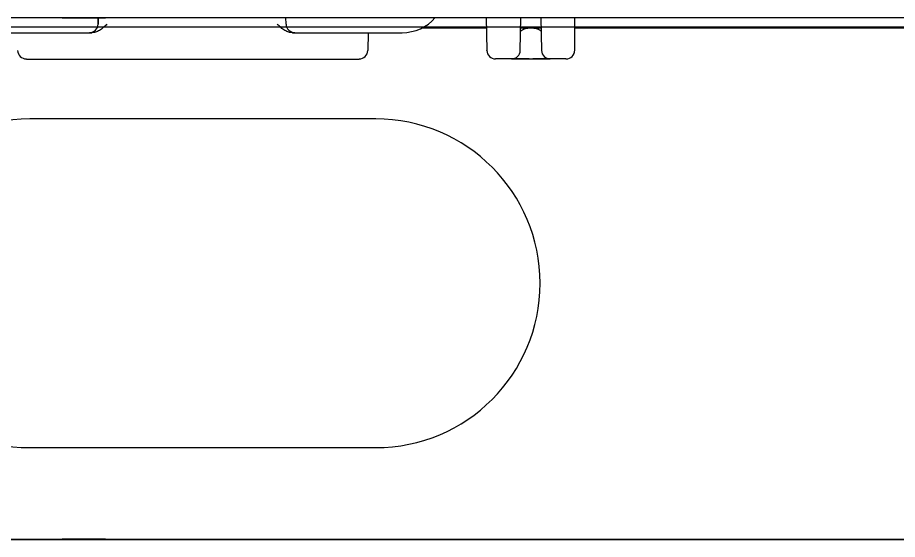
# Model space of a CAD drawing. Header units: millimetres. Extents: x -1589 to 88627, y 12943 to 76663.
# Drawn here: x 14380 to 15144, y 55913 to 56366 of the extents above; entities that cross this region are included whole.
import ezdxf

# ---------------------------------------------------------------- set-up
doc = ezdxf.new("R2010")
doc.units = ezdxf.units.MM
doc.header["$LTSCALE"] = 200
for name, color, linetype in [('6_ALL_SURFS', 7, 'Continuous'), ('7__ALL_ROUNDS', 7, 'Continuous'), ('ztemper', 7, 'Continuous')]:
    doc.layers.add(name, color=color, linetype=linetype)

# ---------------------------------------------------------------- blocks, each defined once
blk = doc.blocks.new('360 iPatch Cat6 24Port Panel')
at = {"color": 7, "linetype": 'Continuous', "lineweight": 25}
for p, q in [((108884.598, 33181.446), (108463.775, 33181.446)), ((108463.736, 33140.564), (108884.638, 33140.564)), ((108631.117, 33140.039), (108631.108, 33140.564)), ((108642.155, 33139.718), (108647.419, 33139.718)), ((108650.204, 33139.718), (108651.865, 33139.718)), ((108654.606, 33139.718), (108694.72, 33139.718)), ((108637.804, 33139.337), (108637.767, 33137.89)), ((108609.984, 33137.194), (108637.052, 33137.194)), ((108649.458, 33137.196), (108648.165, 33137.196)), ((108653.891, 33137.196), (108652.611, 33137.196))]:
    blk.add_line(p, q, dxfattribs=at)
for centre, start, end in [((108609.984, 33137.909), 181.49997, 269.99872), ((108637.052, 33137.909), 270.00128, 358.50003)]:
    blk.add_arc(centre, 0.714, start, end, dxfattribs=at)
at = {"layer": '6_ALL_SURFS', "color": 7, "linetype": 'Continuous', "lineweight": 25}
blk.add_line((108615.832, 33140.54), (108615.824, 33140.039), dxfattribs=at)
at = {"layer": '7__ALL_ROUNDS', "color": 7, "linetype": 'Continuous', "lineweight": 25}
for p, q in [((108616.327, 33181.47), (108612.994, 33181.47)), ((108612.994, 33140.54), (108616.327, 33140.54)), ((108615.824, 33140.039), (108615.832, 33140.54)), ((108631.117, 33140.039), (108631.108, 33140.564)), ((108647.404, 33140.564), (108647.45, 33137.898)), ((108650.172, 33137.898), (108650.218, 33140.564)), ((108651.85, 33140.564), (108651.896, 33137.898)), ((108654.606, 33137.91), (108654.606, 33140.564)), ((108606.377, 33139.337), (108615.312, 33139.337)), ((108631.63, 33139.337), (108640.564, 33139.337)), ((108647.45, 33137.898), (108647.45, 33137.904)), ((108650.887, 33137.196), (108648.165, 33137.196)), ((108649.464, 33137.198), (108651.182, 33137.199)), ((108651.182, 33137.199), (108652.605, 33137.198)), ((108653.891, 33137.196), (108651.182, 33137.196))]:
    blk.add_line(p, q, dxfattribs=at)
for centre, radius, start, end in [((108612.994, 33180.756), 0.714, 90, 97.88729), ((108616.327, 33180.756), 0.714, 82.11271, 90), ((108612.994, 33141.254), 0.714, 262.11271, 270), ((108616.327, 33141.254), 0.714, 270, 277.88729), ((108640.564, 33142.909), 3.572, 269.99993, 318.85803), ((108615.109, 33140.052), 0.714, 270, 359), ((108631.832, 33140.052), 0.714, 181, 270), ((108648.165, 33137.911), 0.714, 181, 270), ((108649.458, 33137.911), 0.714, 269.99995, 358.99732), ((108652.611, 33137.911), 0.714, 181, 270), ((108653.891, 33137.91), 0.714, 269.99913, 0), ((108653.888, 33137.91), 0.718, 342.7872, 359.95677)]:
    blk.add_arc(centre, radius, start, end, dxfattribs=at)
for points, start_tangent, end_tangent in [([(108616.537, 33140.033), (108616.234, 33139.746), (108615.925, 33139.52), (108615.612, 33139.382), (108615.312, 33139.337)], (-0.705771, -0.70844), (-1, 0.000155)), ([(108631.63, 33139.337), (108631.33, 33139.382), (108631.016, 33139.52), (108630.707, 33139.746), (108630.404, 33140.033)], (-1, -0.000154), (-0.705872, 0.70834)), ([(108650.198, 33139.414), (108650.236, 33139.484), (108650.344, 33139.568), (108650.51, 33139.649), (108650.71, 33139.705), (108650.851, 33139.723)], (0.017452, 0.999848), (0.998206, 0.059875)), ([(108651.217, 33139.723), (108651.359, 33139.705), (108651.559, 33139.649), (108651.724, 33139.568), (108651.833, 33139.484), (108651.87, 33139.414)], (0.998206, -0.059875), (0.017452, -0.999848))]:
    blk.add_spline(points, degree=3, dxfattribs=dict(at, start_tangent=start_tangent, end_tangent=end_tangent))
blk = doc.blocks.new('entry')
at = {"color": 7}
for p, q in [((223.489, 44.45), (-223.489, 44.45)), ((-38.157, 36.488), (-68.201, 36.488)), ((-68.201, 7.962), (-38.157, 7.962)), ((-223.489, 0), (223.489, 0))]:
    blk.add_line(p, q, dxfattribs=at)
for centre, start, end in [((-68.201, 22.225), 90, 270), ((-38.157, 22.225), 270, 90)]:
    blk.add_arc(centre, 14.263, start, end, dxfattribs=at)

msp = doc.modelspace()

# ---------------------------------------------------------------- block references
at = {"ltscale": 2, "xscale": 10.66757734301063, "yscale": 10.66757734301063, "zscale": 10.66757734301063}
for p in [(-1144217.34, -297163.76), (-1144217.34, -298052.76)]:
    msp.add_blockref('360 iPatch Cat6 24Port Panel', p, dxfattribs=at)
at = {"layer": 'ztemper', "xscale": 10, "yscale": 10, "zscale": 10}
msp.add_blockref('entry', (15072.95, 55912.88), dxfattribs=at)

doc.saveas('drawing.dxf')
